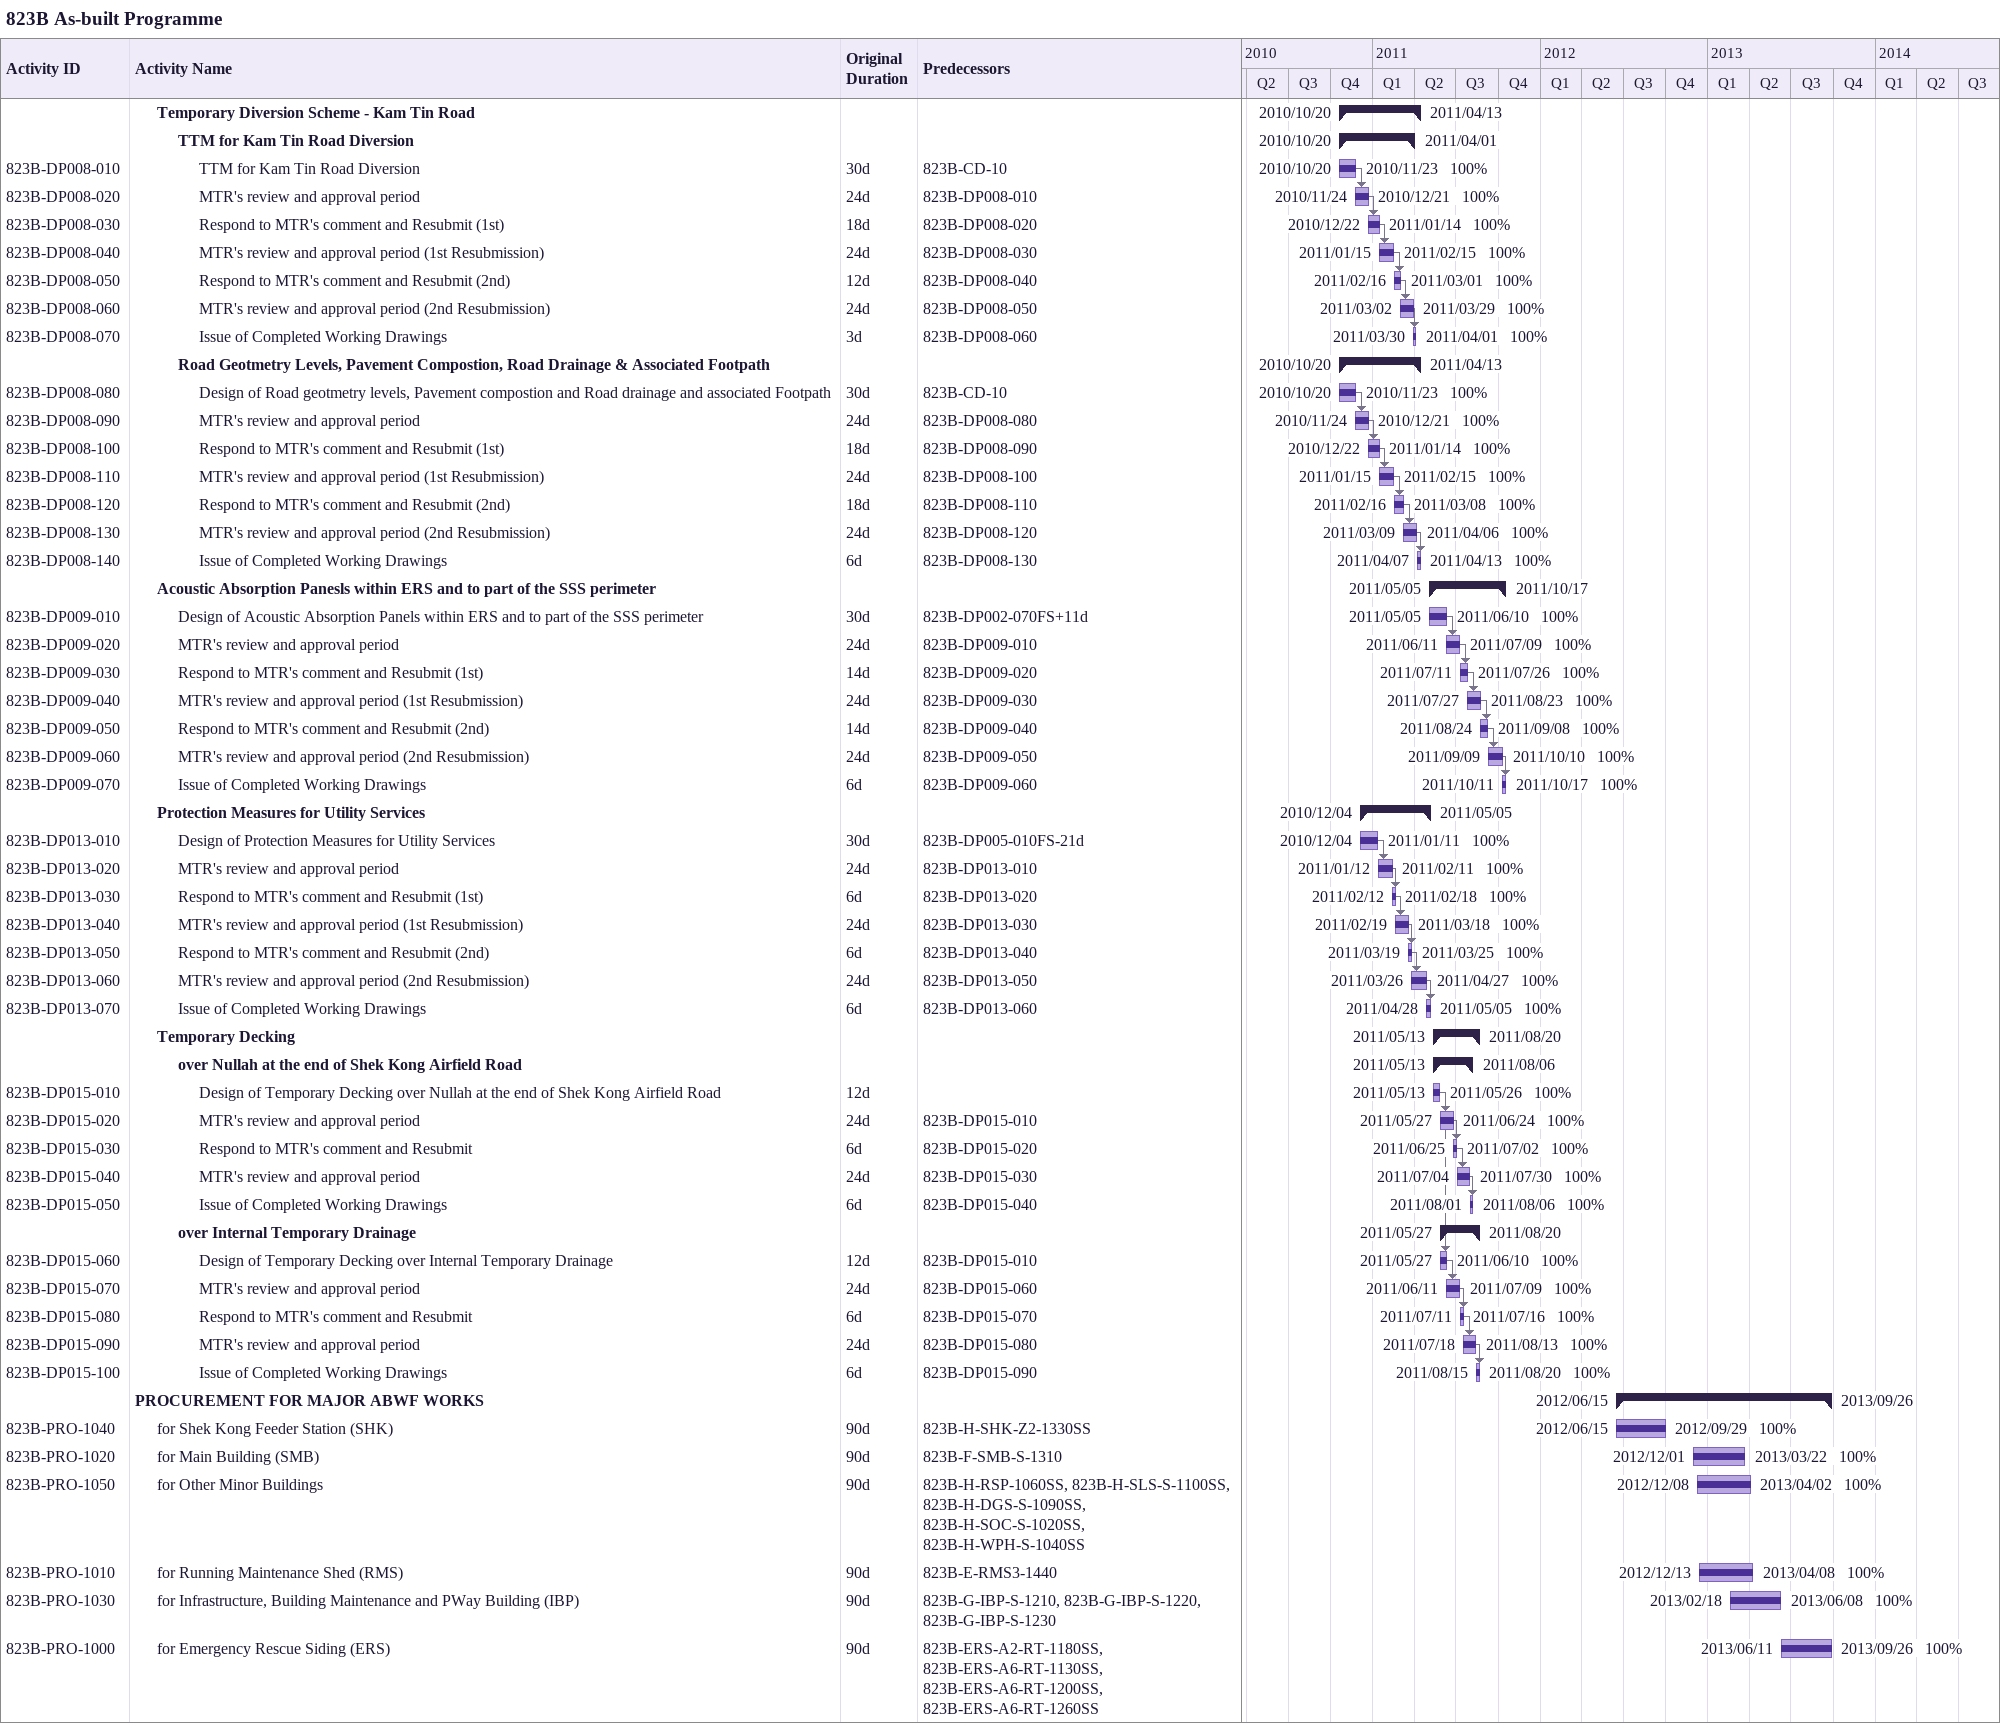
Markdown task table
823B As-built Programme

| ID | Level | Task | Original duration | Start | Finish | Predecessors | % complete |
|---|---|---|---|---|---|---|---|
|  | 2 | **Temporary Diversion Scheme - Kam Tin Road** |  | 2010-10-20 | 2011-04-13 |  |  |
|  | 3 | **TTM for Kam Tin Road Diversion** |  | 2010-10-20 | 2011-04-01 |  |  |
| 823B-DP008-010 | 4 | TTM for Kam Tin Road Diversion | 30d | 2010-10-20 | 2010-11-23 | 823B-CD-10 | 100 |
| 823B-DP008-020 | 4 | MTR's review and approval period | 24d | 2010-11-24 | 2010-12-21 | 823B-DP008-010 | 100 |
| 823B-DP008-030 | 4 | Respond to MTR's comment and Resubmit (1st) | 18d | 2010-12-22 | 2011-01-14 | 823B-DP008-020 | 100 |
| 823B-DP008-040 | 4 | MTR's review and approval period (1st Resubmission) | 24d | 2011-01-15 | 2011-02-15 | 823B-DP008-030 | 100 |
| 823B-DP008-050 | 4 | Respond to MTR's comment and Resubmit (2nd) | 12d | 2011-02-16 | 2011-03-01 | 823B-DP008-040 | 100 |
| 823B-DP008-060 | 4 | MTR's review and approval period (2nd Resubmission) | 24d | 2011-03-02 | 2011-03-29 | 823B-DP008-050 | 100 |
| 823B-DP008-070 | 4 | Issue of Completed Working Drawings | 3d | 2011-03-30 | 2011-04-01 | 823B-DP008-060 | 100 |
|  | 3 | **Road Geotmetry Levels, Pavement Compostion, Road Drainage & Associated Footpath** |  | 2010-10-20 | 2011-04-13 |  |  |
| 823B-DP008-080 | 4 | Design of Road geotmetry levels, Pavement compostion and Road drainage and associated Footpath | 30d | 2010-10-20 | 2010-11-23 | 823B-CD-10 | 100 |
| 823B-DP008-090 | 4 | MTR's review and approval period | 24d | 2010-11-24 | 2010-12-21 | 823B-DP008-080 | 100 |
| 823B-DP008-100 | 4 | Respond to MTR's comment and Resubmit (1st) | 18d | 2010-12-22 | 2011-01-14 | 823B-DP008-090 | 100 |
| 823B-DP008-110 | 4 | MTR's review and approval period (1st Resubmission) | 24d | 2011-01-15 | 2011-02-15 | 823B-DP008-100 | 100 |
| 823B-DP008-120 | 4 | Respond to MTR's comment and Resubmit (2nd) | 18d | 2011-02-16 | 2011-03-08 | 823B-DP008-110 | 100 |
| 823B-DP008-130 | 4 | MTR's review and approval period (2nd Resubmission) | 24d | 2011-03-09 | 2011-04-06 | 823B-DP008-120 | 100 |
| 823B-DP008-140 | 4 | Issue of Completed Working Drawings | 6d | 2011-04-07 | 2011-04-13 | 823B-DP008-130 | 100 |
|  | 2 | **Acoustic Absorption Panesls within ERS and to part of the SSS perimeter** |  | 2011-05-05 | 2011-10-17 |  |  |
| 823B-DP009-010 | 3 | Design of Acoustic Absorption Panels within ERS and to part of the SSS perimeter | 30d | 2011-05-05 | 2011-06-10 | 823B-DP002-070FS+11d | 100 |
| 823B-DP009-020 | 3 | MTR's review and approval period | 24d | 2011-06-11 | 2011-07-09 | 823B-DP009-010 | 100 |
| 823B-DP009-030 | 3 | Respond to MTR's comment and Resubmit (1st) | 14d | 2011-07-11 | 2011-07-26 | 823B-DP009-020 | 100 |
| 823B-DP009-040 | 3 | MTR's review and approval period (1st Resubmission) | 24d | 2011-07-27 | 2011-08-23 | 823B-DP009-030 | 100 |
| 823B-DP009-050 | 3 | Respond to MTR's comment and Resubmit (2nd) | 14d | 2011-08-24 | 2011-09-08 | 823B-DP009-040 | 100 |
| 823B-DP009-060 | 3 | MTR's review and approval period (2nd Resubmission) | 24d | 2011-09-09 | 2011-10-10 | 823B-DP009-050 | 100 |
| 823B-DP009-070 | 3 | Issue of Completed Working Drawings | 6d | 2011-10-11 | 2011-10-17 | 823B-DP009-060 | 100 |
|  | 2 | **Protection Measures for Utility Services** |  | 2010-12-04 | 2011-05-05 |  |  |
| 823B-DP013-010 | 3 | Design of Protection Measures for Utility Services | 30d | 2010-12-04 | 2011-01-11 | 823B-DP005-010FS-21d | 100 |
| 823B-DP013-020 | 3 | MTR's review and approval period | 24d | 2011-01-12 | 2011-02-11 | 823B-DP013-010 | 100 |
| 823B-DP013-030 | 3 | Respond to MTR's comment and Resubmit (1st) | 6d | 2011-02-12 | 2011-02-18 | 823B-DP013-020 | 100 |
| 823B-DP013-040 | 3 | MTR's review and approval period (1st Resubmission) | 24d | 2011-02-19 | 2011-03-18 | 823B-DP013-030 | 100 |
| 823B-DP013-050 | 3 | Respond to MTR's comment and Resubmit (2nd) | 6d | 2011-03-19 | 2011-03-25 | 823B-DP013-040 | 100 |
| 823B-DP013-060 | 3 | MTR's review and approval period (2nd Resubmission) | 24d | 2011-03-26 | 2011-04-27 | 823B-DP013-050 | 100 |
| 823B-DP013-070 | 3 | Issue of Completed Working Drawings | 6d | 2011-04-28 | 2011-05-05 | 823B-DP013-060 | 100 |
|  | 2 | **Temporary Decking** |  | 2011-05-13 | 2011-08-20 |  |  |
|  | 3 | **over Nullah at the end of Shek Kong Airfield Road** |  | 2011-05-13 | 2011-08-06 |  |  |
| 823B-DP015-010 | 4 | Design of Temporary Decking over Nullah at the end of Shek Kong Airfield Road | 12d | 2011-05-13 | 2011-05-26 |  | 100 |
| 823B-DP015-020 | 4 | MTR's review and approval period | 24d | 2011-05-27 | 2011-06-24 | 823B-DP015-010 | 100 |
| 823B-DP015-030 | 4 | Respond to MTR's comment and Resubmit | 6d | 2011-06-25 | 2011-07-02 | 823B-DP015-020 | 100 |
| 823B-DP015-040 | 4 | MTR's review and approval period | 24d | 2011-07-04 | 2011-07-30 | 823B-DP015-030 | 100 |
| 823B-DP015-050 | 4 | Issue of Completed Working Drawings | 6d | 2011-08-01 | 2011-08-06 | 823B-DP015-040 | 100 |
|  | 3 | **over Internal Temporary Drainage** |  | 2011-05-27 | 2011-08-20 |  |  |
| 823B-DP015-060 | 4 | Design of Temporary Decking over Internal Temporary Drainage | 12d | 2011-05-27 | 2011-06-10 | 823B-DP015-010 | 100 |
| 823B-DP015-070 | 4 | MTR's review and approval period | 24d | 2011-06-11 | 2011-07-09 | 823B-DP015-060 | 100 |
| 823B-DP015-080 | 4 | Respond to MTR's comment and Resubmit | 6d | 2011-07-11 | 2011-07-16 | 823B-DP015-070 | 100 |
| 823B-DP015-090 | 4 | MTR's review and approval period | 24d | 2011-07-18 | 2011-08-13 | 823B-DP015-080 | 100 |
| 823B-DP015-100 | 4 | Issue of Completed Working Drawings | 6d | 2011-08-15 | 2011-08-20 | 823B-DP015-090 | 100 |
|  | 1 | **PROCUREMENT FOR MAJOR ABWF WORKS** |  | 2012-06-15 | 2013-09-26 |  |  |
| 823B-PRO-1040 | 2 | for Shek Kong Feeder Station (SHK) | 90d | 2012-06-15 | 2012-09-29 | 823B-H-SHK-Z2-1330SS | 100 |
| 823B-PRO-1020 | 2 | for Main Building (SMB) | 90d | 2012-12-01 | 2013-03-22 | 823B-F-SMB-S-1310 | 100 |
| 823B-PRO-1050 | 2 | for Other Minor Buildings | 90d | 2012-12-08 | 2013-04-02 | 823B-H-RSP-1060SS, 823B-H-SLS-S-1100SS, 823B-H-DGS-S-1090SS, 823B-H-SOC-S-1020SS, 823B-H-WPH-S-1040SS | 100 |
| 823B-PRO-1010 | 2 | for Running Maintenance Shed (RMS) | 90d | 2012-12-13 | 2013-04-08 | 823B-E-RMS3-1440 | 100 |
| 823B-PRO-1030 | 2 | for Infrastructure, Building Maintenance and PWay Building (IBP) | 90d | 2013-02-18 | 2013-06-08 | 823B-G-IBP-S-1210, 823B-G-IBP-S-1220, 823B-G-IBP-S-1230 | 100 |
| 823B-PRO-1000 | 2 | for Emergency Rescue Siding (ERS) | 90d | 2013-06-11 | 2013-09-26 | 823B-ERS-A2-RT-1180SS, 823B-ERS-A6-RT-1130SS, 823B-ERS-A6-RT-1200SS, 823B-ERS-A6-RT-1260SS | 100 |
